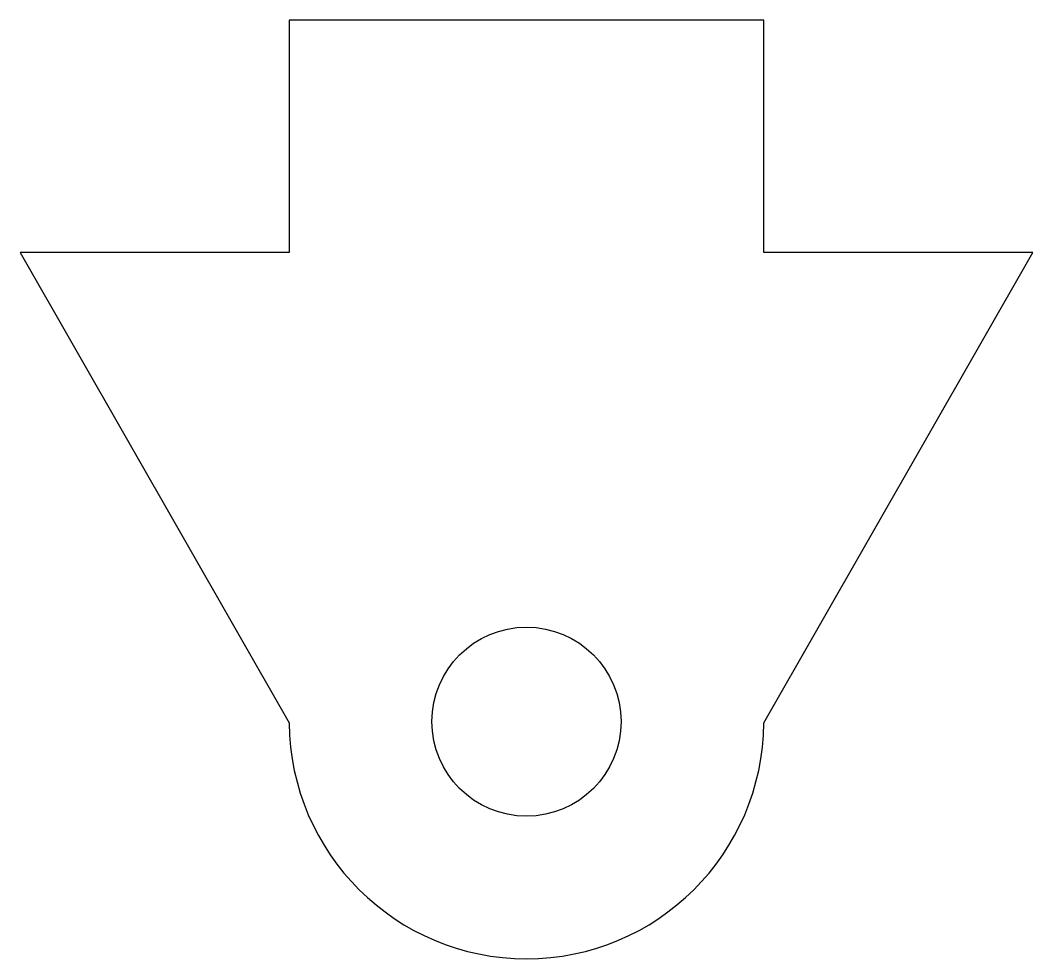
# Model space of a CAD drawing. Header units: millimetres. Extents: x -7.6 to 7.6, y -7.1 to 7.1.
import ezdxf

# ---------------------------------------------------------------- set-up
doc = ezdxf.new("R2010")
doc.units = ezdxf.units.MM
doc.layers.add('CUTOUTS', color=1, linetype='CONTINUOUS')
doc.layers.add('PERIMETER', color=5, linetype='CONTINUOUS')

msp = doc.modelspace()

# ---------------------------------------------------------------- linework, layer by layer
at = {"layer": 'CUTOUTS'}
msp.add_circle((0, -3.5), 1.425, dxfattribs=at)
at = {"layer": 'PERIMETER'}
for p, q in [((3.575, 7.075), (-3.575, 7.075)), ((-3.575, 7.075), (-3.575, 3.575)), ((3.575, 3.575), (3.575, 7.075)), ((-3.575, 3.575), (-7.629, 3.575)), ((-7.629, 3.575), (-3.575, -3.52)), ((3.575, -3.52), (7.629, 3.575)), ((7.629, 3.575), (3.575, 3.575))]:
    msp.add_line(p, q, dxfattribs=at)
msp.add_arc((0, -3.5), 3.575, 180.3208, 359.6792, dxfattribs=at)

doc.saveas('drawing.dxf')
